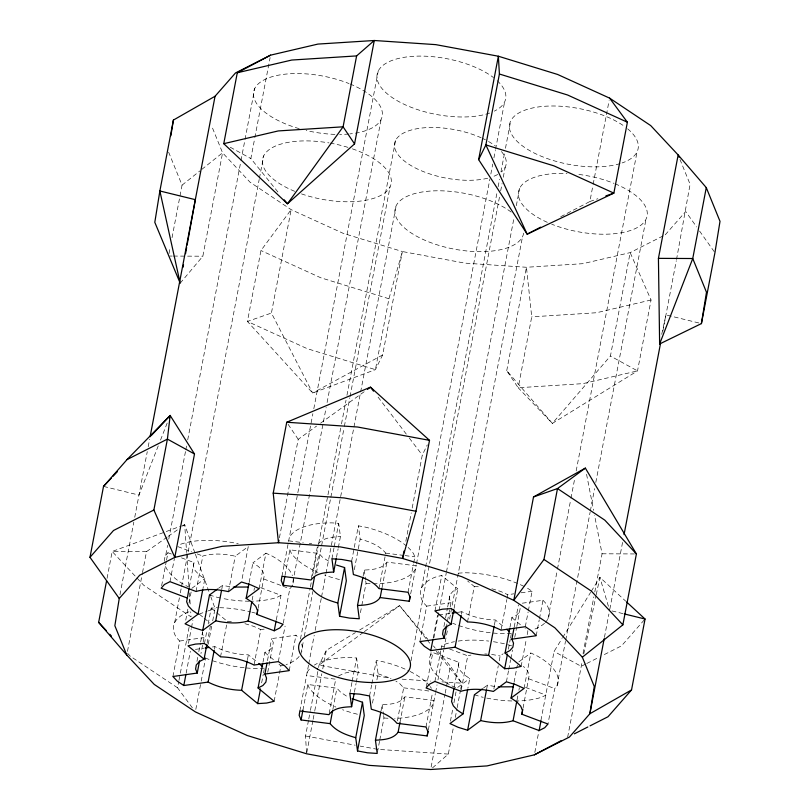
<?xml version="1.0" encoding="UTF-8"?>
<svg xmlns="http://www.w3.org/2000/svg" width="810" height="810" viewBox="0 0 810 810"><rect width="100%" height="100%" fill="white"/><g stroke="black" fill="none" stroke-linecap="round" stroke-linejoin="round"><path stroke-width="0.61" stroke-dasharray="4.05 3.04" d="M181.541 557.867L194.005 562.565L193.408 566.271L195.169 570.615L199.23 574.958L204.839 578.704L202.976 588.485M202.692 631.597L202.368 633.612L203.998 637.612L200.961 653.508M258.137 608.32L264.333 575.262L262.572 570.928L258.511 566.585L252.902 562.839L266.014 553.139M281.941 576.295L312.863 413.707M267.745 672.31L273.294 642.603L271.674 638.614L295.984 635.182L298.991 638.401M299.862 710.977L308.529 665.081M419.904 641.601L426.667 606.153L423.66 602.923A65.418 28.37 10.8 0 1 436.55 576.71L441.744 575.495L457.812 588.819L453.033 591.239L450.006 594.692L449.347 598.722L450.978 602.711L446.786 624.723M455.595 687.599L451.028 685.523A65.418 28.37 10.8 0 1 430.596 655.087L432.844 652.526L458.916 662.347L458.318 666.063L460.08 670.396L464.14 674.74L469.749 678.486L467.876 688.267M516.831 626.413L520.283 607.713M523.047 708.102L529.244 675.054L527.482 670.71L523.422 666.367M107.052 578.37L112.175 551.478L181.187 526.014M168.996 253.601L170.171 247.485M172.034 237.705L182.058 185.146L168.328 151.419M119.951 594.793L133.812 522.167M134.754 517.246L147.268 451.646M148.21 446.675L149.627 439.233M127.484 651.341L142.276 573.794M142.509 572.569L146.499 551.64L167.144 537.091M180.185 283.196L202.854 256.213L222.578 152.806L211.572 125.752M164.4 561.35A65.418 28.37 10.8 0 1 165.696 555.296L167.589 545.373M168.774 539.156L185.581 451.018M185.824 449.773L186.533 446.057M187.718 439.85L240.762 161.767M240.995 160.522L244.792 140.656M245.025 139.421L254.735 88.523M161.635 585.751L166.303 561.3M166.536 560.074L167.933 552.744L171.335 554.02M169.989 581.671L174.423 558.444M277.911 191.98L250.857 158.557L254.613 138.854M254.846 137.629L270.115 57.611M174.656 622.637L179.395 597.81M180.336 592.849L181.288 587.878M181.521 586.642L259.2 179.445M259.433 178.21L263.695 155.864M189.338 587.017L194.005 562.565M172.925 676.502L179.688 641.044L176.671 637.824A65.418 28.37 10.8 0 1 189.56 611.601M185.753 620.126L187.859 609.12M189.024 603.004L191.352 590.784M192.375 707.859L177.542 687.781L178.706 681.666M178.949 680.44L180.114 674.335M180.346 673.11L189.439 625.431M382.644 354.942L312.64 393.002L271.421 313.045L291.144 209.648L260.952 250.543L247.425 321.449L312.64 393.002L375.415 369.654L382.644 354.942L402.367 251.545L343.106 233.3L291.144 209.648L250.037 182.189L222.578 152.806L200.84 170.161M196.06 591.482L202.824 556.035C213.374 552.916 224.633 553.878 235.244 556.187L248.265 546.558L241.967 579.555M188.457 643.393L191.261 628.722M191.494 627.507L192.891 620.166M186.138 673.302L190.34 651.291M196.962 661.375L197.893 656.485M198.825 651.594L200.455 643.039M200.688 641.814L202.551 632.033M204.454 643.515L207.026 630.069M208.19 623.953L211.218 608.067L217.404 607.672M207.097 643.272L210.357 626.16M195.807 709.418L200.971 682.334M201.214 681.099L205.669 657.71M208.251 644.173L211.774 625.705M212.716 620.784L215.065 608.472L210.782 596.676M221.798 589.022L222.497 585.357L231.022 586.936M214.417 649.083L214.883 646.633C225.22 651.928 236.793 654.51 248.376 654.834L257.833 662.681M228.481 591.644L235.244 556.187M220.533 656.839L226.83 623.832M249.176 582.4L252.902 562.839M252.123 600.18L253.054 595.289M253.986 590.399L254.451 587.949M259.159 588.657L265.923 553.21L271.623 555.802A65.418 28.37 10.8 0 1 292.39 575.596M247.445 659.725L248.376 654.834M254.026 665.04L260.79 629.593L265.65 628.904M279.409 537.81L298.201 439.334L316.528 426.111M262.977 662.296L264.84 652.516L269.619 650.086L272.646 646.633M313.814 408.746L378.229 71.067M261.65 682.83L263.28 674.274M263.513 673.049L264.212 669.384M267.472 660.616L271.674 638.614M276.332 619.782L280.989 595.33L260.587 587.645M284.998 575.485L289.899 549.818L318.978 553.503L322.724 557.513L331.007 562.575M283.277 623.032L289.808 588.799L292.056 586.248L326.157 407.481M327.098 402.509L381.095 119.465M278.336 661.608L285.09 626.15M274.144 701.288L280.908 665.84L279.025 664.271M289.221 670.629L295.984 635.182M311.253 578.755L317.317 546.973M300.48 638.969L310.2 587.999M310.433 586.754L311.384 581.783M312.569 575.566L318.502 544.492M318.735 543.247L327.746 496.003M327.979 494.758L341.263 425.149M341.506 423.903L346.012 400.282M346.953 395.31L395.574 140.464M315.019 574.29L318.978 553.503M301.016 653.589L303.385 641.166M304.327 636.204L312.852 591.513M316.406 572.893L321.378 546.821M321.621 545.576L330.612 498.403M330.855 497.168L344.118 427.639M344.351 426.404L349.798 397.852M350.031 396.606L390.055 186.806M308.762 663.846L314.209 635.293M315.161 630.322L321.317 598.043M321.55 596.808L325.812 574.462M326.055 573.217L360.389 393.214M360.632 391.969L396.151 205.75M302.92 710.167L307.82 684.501L336.909 688.186L340.645 692.196L346.731 696.256M331.928 558.789L334.024 547.783M334.257 546.558L338.681 523.331L331.938 522.875A65.418 28.37 10.8 0 0 289.18 537.85M336.484 557.371L338.114 548.815M338.347 547.59L340.453 536.585L338.681 523.331M306.494 752.581L305.532 735.986L308.559 720.1M308.792 718.875L310.19 711.544M310.433 710.319L318.36 668.756M318.593 667.531L319.059 665.091L326.288 650.369L355.387 632.62M663.046 235.933L630.16 252.619L582.815 263.685L526.46 267.27L464.91 263.128L402.367 251.545L388.942 298.748L375.415 369.654L307.213 348.664L247.425 321.449L271.421 313.045M306.798 752.541L312.903 720.535M313.136 719.3L314.543 711.919M314.786 710.684L321.823 673.758M322.765 668.837L326.288 650.369M351.631 561.279L358.384 525.832L365.249 527.097A65.418 28.37 10.8 0 1 406.154 545.717M354.324 569.653L360.156 539.085L358.384 525.832M329.184 713.438L335.715 679.205L306.625 675.52M332.94 708.973L336.909 688.186M363.113 576.163L364.277 570.058C372.195 569.663 381.885 569.157 386.937 562.12L416.026 565.805L415.54 568.792A65.418 28.37 10.8 0 1 374.109 583.767M360.44 612.654L361.604 606.538M361.837 605.313L366.039 583.311L365.715 580.902M349.849 693.471L351.945 682.465M352.178 681.24L356.613 658.014L349.859 657.558A65.418 28.37 10.8 0 0 314.361 665.081M354.416 692.054L356.046 683.498M356.279 682.273L358.374 671.267L356.613 658.014M378.979 588.587L385.742 553.139C379.424 545.322 369.532 541.738 360.156 539.085M382.036 587.787L386.937 562.12M369.552 695.962L371.648 684.966M371.881 683.741L376.316 660.514L383.181 661.78A65.418 28.37 10.8 0 1 409.03 670.953M372.478 703.11L375.982 684.774M376.913 679.884L378.078 673.768L376.316 660.514M405.85 541.222L411.247 512.912M412.189 507.992L422.283 455.058L427.295 444.872M381.034 710.846L382.199 704.74C390.126 704.346 399.806 703.839 404.868 696.803L433.947 700.488L433.471 703.475A65.418 28.37 10.8 0 1 394.652 718.399M377.44 752.227L379.536 741.221M379.768 739.996L383.96 717.994L383.646 715.584M408.068 592.282L413.434 564.165M413.667 562.94L414.831 556.824L413.525 553.615A65.418 28.37 10.8 0 0 408.118 547.438M410.66 593.922L416.249 565.066M416.492 563.831L489.898 178.98M490.85 174.018L492.743 164.086M493.928 157.879L495.345 150.427M495.588 149.192L504.589 102.019M421.635 587.746L497.178 191.727M498.13 186.756L499.547 179.314M500.975 171.862L504.519 153.242M505.47 148.27L510.685 120.963M397.376 720.829L403.674 687.822L399.927 683.822L395.867 681.109M411.024 660.828L499.709 195.898M500.661 190.927L502.089 183.465M503.273 177.248L505.167 167.305M399.968 722.469L404.868 696.803M434.98 610.942L441.744 575.495M433.127 638.401L437.552 615.175M430.596 655.087L431.072 652.597M433.917 637.703L438.888 611.631M439.121 610.396L446.229 573.146M446.472 571.911L513.955 218.103M516.324 205.689L519.645 188.305M426.313 686.758L432.844 652.526M443.941 626.474L445.338 619.134M445.571 617.919L447.434 608.138M447.677 606.913L450.006 594.692M425.989 726.965L432.52 692.732M434.899 681.453L440.731 650.886M440.964 649.671L441.663 645.995L445.51 644.051A65.418 28.37 10.8 0 1 454.481 641.692M428.358 729.83L435.365 693.542M435.598 692.307L437.025 684.855M437.967 679.894L443.647 650.096M443.89 648.851L447.91 627.75M449.57 619.063L522.511 236.702M454.076 608.371L457.812 588.819M431.123 767.04L444.974 694.413M445.206 693.178L450.38 666.103L435.861 648.83M506.736 370.666L526.46 267.27L531.724 316.852L518.197 387.757L552.359 423.387L637.521 370.899L651.048 299.994L630.16 252.619L610.426 356.015L552.359 423.387L506.736 370.666L518.197 387.757L583.048 383.626L637.521 370.899L610.426 356.015M461.396 614.183L461.862 611.742C472.21 617.028 483.783 619.61 495.356 619.944L504.812 627.78M454.248 686.799L458.916 662.347M467.512 621.938L474.275 586.491L467.653 581.003M450.431 721.133L452.77 708.902M453.934 702.796L456.03 691.791M432.51 767.88L448.315 754.09L453.448 727.198M455.311 717.417L456.941 708.861M457.174 707.636L460.444 690.515M460.677 689.3L461.842 683.184L450.38 666.103M461.204 690.049L467.734 655.817L470.954 655.067M494.424 624.834L495.356 619.944M486.709 688.804L487.407 685.138L495.933 686.718M501.005 630.139L506.837 599.582M507.07 598.357L507.769 594.692L513.844 593.831M493.857 688.976L498.292 665.749M499.223 660.859L500.155 655.978L503.162 653.751M560.763 216.685L589.872 201.528L592.92 185.52M593.153 184.295L609.12 100.582M509.956 627.396L511.829 617.615L516.608 615.185L519.635 611.742M508.397 649.154L510.259 639.374M510.492 638.158L511.201 634.483M514.228 626.94L518.42 604.938M514.735 637.409L516.598 627.628M506.412 681.787L508.508 670.791M508.741 669.566L510.604 659.785M510.837 658.56L512.467 650.005M514.087 682.182L517.347 665.071M525.315 626.707L528.11 612.036M528.343 610.811L532.079 591.26L527.563 588.242A65.418 28.37 10.8 0 0 525.599 587.199M521.134 666.387L526.267 639.495M527.199 634.605L527.897 630.939L525.062 628.59M517.033 699.962L517.965 695.071M518.896 690.181L519.362 687.741M524.07 688.439L530.833 652.992L536.534 655.584A65.418 28.37 10.8 0 1 556.956 686.029L554.718 688.581L547.955 724.039M536.2 635.728L539.237 619.842M539.47 618.617L542.963 600.281L521.083 603.369M547.995 618.688L557.229 570.27M557.472 569.025L570.736 499.507M570.969 498.272L574.756 478.406M576.173 470.954L637.045 151.905M534.823 752.389L538.812 731.46M540.928 720.384L554.07 651.442L562.039 638.563M556.956 686.029L565.481 641.338M565.724 640.092L590.115 512.224M590.348 510.988L594.611 488.643M595.796 482.436L646.005 219.247M583.048 653.498L593.851 596.879M594.793 591.948L602.073 553.787L594.56 515.292M567.638 737.232L582.208 661.385M604.432 637.419L608.897 614.031M609.839 609.1L622.627 542.072M662.874 331.047L676.289 260.749M676.522 259.514L690.09 184.275L679.985 159.469M583.767 653.964L595.998 595.887M596.251 594.651L599.896 577.348L625.705 601.162M661.729 334.287L665.952 314.908L698.969 322.998M158.233 445.915L138.976 495.092L103.518 486.405M160.532 440.063L167.862 421.332M562.707 637.49L590.601 592.383M591.26 591.31L599.896 577.348L609.596 610.335M165.696 555.296L167.933 552.744M318.482 543.733C323.625 537.334 332.88 537.03 340.453 536.585M665.243 234.819L685.685 211.511L696.651 226.952M644.244 619.944L621.533 645.843L602.468 655.513M182.058 185.146L199.847 170.951M191.818 588.333L204.839 578.704M218.487 588.323L222.497 585.357M457.731 687.376L469.749 678.486M483.398 688.105L487.407 685.138M518.815 661.881L530.833 652.992M363.336 632.397L319.059 665.091L391.017 678.415M364.348 631.658L399.563 605.657L427.791 639.232M320.598 423.164L364.378 391.584M168.176 536.362L178.504 529.082M182.635 526.176L184.7 524.718L194.957 553.038M359.691 629.988L399.563 605.657L426.364 639.019M280.989 595.33L277.142 597.284A65.418 28.37 10.8 0 1 253.236 601.172M338.499 676.026L343.693 673.394L350.69 671.763L358.374 671.267M585.65 664.048L581.165 666.326L554.07 651.442M586.774 663.481L597.982 657.791M182.361 525.589L184.7 524.718L186.614 552.491M589.872 201.528L597.861 198.723M199.068 614.081L207.066 611.277M208.21 610.872L215.065 608.472M651.048 299.994L596.575 312.731L531.724 316.852M280.908 665.84L284.026 665.111M179.688 641.044L203.998 637.612M426.667 606.153L450.978 602.711M521.144 592.798L532.079 591.26M195.433 649.387L203.948 648.182M212.453 646.977L214.883 646.633M438.777 615.003L452.142 613.109M458.217 612.259L461.862 611.742M458.207 573.166L464.393 572.771A65.418 28.37 10.8 0 1 524.586 586.673M511.434 633.268L505.248 633.653A65.418 28.37 10.8 0 1 452.598 623.194M264.445 668.159L258.258 668.554A65.418 28.37 10.8 0 1 245.319 667.855M169.756 256.051L172.216 256.061M173.441 256.071L202.854 256.213M146.499 551.64L112.175 551.478L136.09 577.064M602.073 553.787L636.397 553.949M474.275 586.491L480.269 586.896M366.039 583.311L372.792 583.767M227.296 621.381L232.085 621.705M484.795 653.933L487.073 654.085M402.205 679.175L430.778 681.099M441.956 681.848L461.842 683.184L435.831 650.805M383.96 717.994L389.59 718.369M448.315 754.09L377.49 749.321L360.126 746.101M288.704 540.837L303.244 542.68M309.298 543.449L311.728 543.753M385.742 553.139L403.927 555.447M405.132 555.599L414.831 556.824M403.674 687.822L431.548 691.355M491.63 654.399L500.155 655.978M305.532 735.986L355.155 745.18M612.046 610.942L624.267 613.929M388.942 298.748L320.74 277.759L260.952 250.543M491.923 588.769L500.691 591.462L507.769 594.692M507.748 644.669L513.165 646.339M209.486 594.986L215.986 596.99A65.418 28.37 10.8 0 0 220.725 598.074M244.934 623.67L253.702 626.363L260.79 629.593M474.387 694.778L480.897 696.772A65.418 28.37 10.8 0 0 483.246 697.329M378.078 673.768L390.552 678.253M177.886 546.639L191.484 551.762M197.154 553.898L202.824 556.035M263.736 578.978L281.87 585.812M283.004 586.237L289.808 588.799M441.663 645.995L443.931 646.856M449.591 648.992L467.734 655.817M528.646 678.76L554.718 688.581M525.498 687.427L545.899 695.112L542.052 697.066A65.418 28.37 10.8 0 1 515.524 700.994M189.54 587.301L186.118 585.741A65.418 28.37 10.8 0 1 164.977 564.823M230.273 147.248L250.857 158.557M177.542 687.781L130.248 656.191L127.686 653.447M511.829 617.615L521.275 625.452M211.218 608.067L215.946 611.985M216.898 612.765L226.344 620.602M264.84 652.516L274.296 660.352M199.483 614.304L203.259 617.443M204.211 618.222L209.881 622.93M542.963 600.281L545.981 603.501A65.418 28.37 10.8 0 1 545.373 622.424M136.941 577.976L143.765 585.286L191.069 616.876L190.725 611.823M433.441 645.955L435.051 647.868M427.153 640.001L430.312 643.93M378.108 397.153L406.286 434.089M409.333 438.089L422.283 455.058M699.577 231.073L714.936 252.69M288.087 424.258L298.201 439.334M289.899 549.818L291.205 553.038A65.418 28.37 10.8 0 0 317.915 572.356M307.82 684.501L309.126 687.72A65.418 28.37 10.8 0 0 335.846 707.039M195.392 554.212L210.357 595.502M586.572 474.316L593.598 510.33M364.277 570.058L365.563 579.697M382.199 704.74L383.484 714.379M186.705 553.756L189.064 587.837M189.408 592.89L190.289 605.515M615.043 183.799A65.418 28.37 10.8 0 1 638.999 226.547A65.418 28.37 10.8 0 1 551.742 224.208M547.287 222.325A65.418 28.37 10.8 0 1 519.25 189.186A65.418 28.37 10.8 0 1 567.01 173.441M578.917 174.444A65.418 28.37 10.8 0 1 613.909 183.344M627.649 128.841A65.418 28.37 10.8 0 1 622.131 162.942M620.055 163.62A65.418 28.37 10.8 0 1 526.723 148.817A65.418 28.37 10.8 0 1 532.17 108.064A65.418 28.37 10.8 0 1 624.986 126.755M339.471 579.545A65.418 28.37 10.8 0 1 324.638 575.039M299.173 656.424A65.418 28.37 10.8 0 1 286.102 664.625M244.124 667.723A65.418 28.37 10.8 0 1 211.197 660.231M209.031 659.431A65.418 28.37 10.8 0 1 205.619 658.095M219.692 607.702A65.418 28.37 10.8 0 1 250.725 611.894M251.89 612.188A65.418 28.37 10.8 0 1 255.393 613.119M301.725 644.061A65.418 28.37 10.8 0 1 301.897 651.25M357.402 714.228A65.418 28.37 10.8 0 1 342.559 709.722M307.111 672.533A65.418 28.37 10.8 0 1 310.615 667.926M410.062 671.47A65.418 28.37 10.8 0 1 429.442 685.645M430.161 686.536A65.418 28.37 10.8 0 1 431.446 688.297M544.492 623.295A65.418 28.37 10.8 0 1 533.091 629.724M511.92 700.964A65.418 28.37 10.8 0 1 484.441 697.602M458.217 641.074A65.418 28.37 10.8 0 1 488.683 641.074M493.472 641.722A65.418 28.37 10.8 0 1 505.491 644.051M523.655 233.138A65.418 28.37 10.8 0 1 436.62 244.671A65.418 28.37 10.8 0 1 407.987 195.919A65.418 28.37 10.8 0 1 511.373 212.24M501.43 151.551A56.74 24.604 10.8 0 1 501.441 171.912M497.725 174.454A56.74 24.604 10.8 0 1 492.237 176.874M487.65 178.23A56.74 24.604 10.8 0 1 412.057 166.182A56.74 24.604 10.8 0 1 406.478 131.665A56.74 24.604 10.8 0 1 481.11 137.761M482.223 138.267A56.74 24.604 10.8 0 1 485.423 139.826M488.521 141.497A56.74 24.604 10.8 0 1 495.356 145.972M352.411 148.838A65.418 28.37 10.8 0 1 386.087 191.838A65.418 28.37 10.8 0 1 301.34 193.833M294.658 191.312A65.418 28.37 10.8 0 1 264.87 153.9A65.418 28.37 10.8 0 1 328.981 142.894M330.197 143.097A65.418 28.37 10.8 0 1 347.905 147.359M350.133 84.017A65.418 28.37 10.8 0 1 382.391 113.967A65.418 28.37 10.8 0 1 349.9 133.903M348.664 134.025A65.418 28.37 10.8 0 1 339.663 134.44M334.894 134.369A65.418 28.37 10.8 0 1 306.2 130.491M299.194 128.658A65.418 28.37 10.8 0 1 258.491 83.673A65.418 28.37 10.8 0 1 348.999 83.562M497.158 80.666A65.418 28.37 10.8 0 1 494.313 111.132M489.675 113.056A65.418 28.37 10.8 0 1 395.32 99.579A65.418 28.37 10.8 0 1 399.715 58.168A65.418 28.37 10.8 0 1 493.452 77.557M249.298 601.212A65.418 28.37 10.8 0 1 221.93 598.317M180.6 544.259A65.418 28.37 10.8 0 1 238.211 543.733M293.23 578.927A65.418 28.37 10.8 0 1 292.056 586.248"/><path stroke-width="1.21" d="M126.775 655.037L114.848 625.725L119.252 598.489L139.695 575.181L174.778 557.381L194.501 453.985L170.161 415.479L167.407 439.101L153.88 510.006L174.778 557.381L222.112 546.315L278.478 542.73L340.028 546.871L402.56 558.454L461.832 576.7L513.783 600.352L554.89 627.811L582.349 657.193L594.277 686.505L589.872 713.742L569.43 737.049L534.347 754.849L487.012 765.916L430.647 769.5L369.107 765.359L306.565 753.776L247.293 735.531L195.342 711.879L154.234 684.42L126.775 655.037L98.648 622.384L106.586 580.81M170.869 135.746L173.401 120.072L215.055 96.258L235.497 72.951L270.58 55.151L317.915 44.084L374.281 40.5L435.831 44.641L498.363 56.224L557.634 74.469L609.596 98.121L650.703 125.58L678.152 154.963L706.279 187.616L720.009 221.343L714.936 252.69L701.409 323.595L659.624 343.966L658.429 258.36L678.152 154.963L679.074 157.211M189.105 588.232L186.644 601.729L188.406 606.062L192.466 610.406L198.075 614.152L185.055 623.791L193.306 627.547L202.723 630.443L215.733 620.804L221.565 590.247M215.733 620.804C226.344 623.113 237.603 624.075 248.154 620.956L274.225 630.777L279.804 627.952L283.044 624.257L256.973 614.436L257.57 610.72L255.808 606.386L251.748 602.033L246.139 598.296L248.943 583.625M357.514 605.505C365.432 605.111 375.121 604.614 380.173 597.567L409.263 601.253L409.961 596.929L408.068 592.282L378.979 588.587C372.661 580.78 362.769 577.186 353.393 574.543L351.631 561.279L341.699 559.447L331.928 558.789L333.69 572.042C325.762 572.437 316.082 572.933 311.02 579.98L281.941 576.295L281.242 580.618L283.135 585.265L312.214 588.961C318.543 596.767 328.435 600.362 337.81 603.004L339.572 616.268L349.505 618.101L359.275 618.759L357.514 605.505L362.88 577.388M375.435 740.188C383.363 739.793 393.042 739.297 398.105 732.25L427.184 735.936L427.893 731.612L425.989 726.965L396.91 723.269C390.582 715.463 380.7 711.869 371.314 709.226L369.552 695.962L359.62 694.129L349.849 693.471L351.611 706.725C343.693 707.12 334.003 707.616 328.951 714.663L299.862 710.977L299.163 715.301L301.057 719.948L330.146 723.644C336.464 731.45 346.356 735.045 355.732 737.687L357.504 750.951L367.426 752.784L377.207 753.442L375.435 740.188L380.801 712.071M454.015 688.024L451.555 701.511L453.317 705.844L457.377 710.198L462.986 713.934L449.965 723.573L458.217 727.329L467.623 730.225L480.644 720.586L486.476 690.029M480.644 720.586C491.255 722.905 502.514 723.856 513.064 720.748L539.136 730.559L544.705 727.734L547.955 724.039L521.883 714.217L522.48 710.502L520.719 706.168L516.659 701.824L511.049 698.078L513.854 683.407M701.409 323.595L706.482 292.248L692.753 258.522L706.279 187.616M183.08 267.229L183.526 264.769M185.53 253.712L186.644 247.577M187.09 245.116L195.331 199.665L159.874 190.978L173.401 120.072M119.252 598.489L89.991 557.31L103.518 486.405L127.038 459.584L170.161 415.479L169.239 417.818M150.103 436.752L215.055 96.258M237.29 72.768L291.762 60.041L356.613 55.91L374.281 40.5L354.557 143.897L287.449 203.786L223.762 143.674L237.29 72.768L270.58 55.151M262.744 663.512L258.076 687.963L274.144 701.288L266.632 703.05L257.681 703.617L241.613 690.292C230.03 689.958 218.457 687.376 208.119 682.091L183.809 685.523L185.905 674.517M198.075 614.152L202.733 589.7M202.723 630.443L209.486 594.986L217.495 589.062M183.809 685.523L177.279 681.159L172.925 676.502L197.235 673.059L199.564 660.838M197.235 673.059L195.605 669.07L196.253 665.04L199.28 661.588L204.069 659.168L206.864 644.497M208.119 682.091L214.184 650.308M248.154 620.956L251.89 601.395M278.944 540.27L278.478 542.73L273.213 493.148L286.73 422.243L370.484 387.17L429.523 440.346L415.996 511.252L402.56 558.454L403.967 551.073M356.613 55.91L343.096 126.816L287.449 203.786L284.269 199.847M241.613 690.292L247.212 660.95M256.973 614.436L257.904 609.545M257.681 703.617L260.486 688.946M258.076 687.963L262.865 685.533L265.882 682.091L266.541 678.061L264.91 674.062L267.006 663.066M274.225 630.777L276.099 620.997M283.135 585.265L284.766 576.71M312.214 588.961L314.553 576.73M301.057 719.948L302.92 710.167M333.69 572.042L336.251 558.596M337.81 603.004L344.574 567.557L336.494 565.066M339.572 616.268L346.336 580.81L344.574 567.557M330.146 723.644L332.707 710.188M351.611 706.725L354.183 693.279M380.173 597.567L381.804 589.012M355.732 737.687L362.495 702.24L352.218 698.757M357.504 750.951L364.267 715.493L362.495 702.24M478.639 159.631L498.363 56.224L499.405 74.014L485.878 144.909L478.639 159.631L527.168 234.171L613.858 193.124L627.385 122.219L609.596 98.121M409.263 601.253L410.194 596.362M398.105 732.25L399.968 722.469M509.723 628.621L505.065 653.062L521.134 666.387L513.621 668.149L504.67 668.716L488.592 655.391C477.019 655.067 465.446 652.485 455.099 647.19L430.798 650.622L432.894 639.627M430.798 650.622L424.268 646.269L419.904 641.601L444.214 638.169L446.553 625.938M427.184 735.936L428.125 731.045M444.214 638.169L442.594 634.169L443.242 630.139L446.269 626.697L451.048 624.267L453.843 609.596M455.099 647.19L461.163 615.408M462.986 713.934L467.643 689.492M467.623 730.225L474.387 694.778L482.395 688.844M488.592 655.391L494.191 626.049M585.357 468.109L533.517 496.955L513.783 600.352L543.976 559.457L557.503 488.551L585.357 468.109L636.397 553.949L622.87 624.854L582.349 657.193M504.67 668.716L507.465 654.045M505.065 653.062L509.844 650.643L512.872 647.19L513.52 643.16L511.89 639.171L513.996 628.165M513.064 720.748L516.8 701.187M521.883 714.217L522.814 709.327M539.136 730.559L540.999 720.789M604.199 638.655L589.872 713.742L631.537 689.928L645.054 619.022L626.626 602.012M624.044 534.62L660.514 343.46M659.624 343.966L692.753 258.522L658.429 258.36M89.991 557.31L113.511 530.489L153.88 510.006M631.537 689.928L608.006 716.749L590.065 725.851M103.518 486.405L111.304 478.113M113.035 476.27L117.369 471.673M151.116 435.74L170.161 415.479M246.139 598.296L259.159 588.657L250.908 584.901L241.501 582.005L228.481 591.644C217.87 589.326 206.611 588.374 196.06 591.482L169.989 581.671L164.42 584.496L161.17 588.192L187.242 598.013M511.049 698.078L524.07 688.439L515.818 684.683L506.412 681.787L493.391 691.426C482.78 689.118 471.521 688.156 460.971 691.274L434.899 681.453L429.33 684.278L426.08 687.973L452.152 697.795M367.436 389.377L370.484 387.17L373.531 391.169M534.347 754.849L560.986 740.755M540.604 227.175L527.168 234.171L485.878 144.909L554.07 165.908L613.858 193.124L605.86 195.919M127.038 459.584L167.407 439.101L194.501 453.985M574.371 733.819L587.827 726.985M533.517 496.955L557.503 488.551L604.807 520.141L636.397 553.949M223.762 143.674L278.235 130.936L343.096 126.816L354.557 143.897M205.163 648.01L208.808 647.494M452.142 613.109L457.002 612.431M264.91 674.062L289.221 670.629L284.857 665.962L278.336 661.608L254.026 665.04C243.678 659.745 232.106 657.163 220.533 656.839L204.454 643.515L195.514 644.082L187.991 645.843L204.069 659.168M511.89 639.171L536.2 635.728L531.846 631.071L525.315 626.707L501.005 630.139C490.668 624.854 479.095 622.272 467.512 621.938L451.443 608.614L442.493 609.181L434.98 610.942L451.048 624.267M248.468 587.017L233.3 587.088M513.378 686.799L498.211 686.87M286.73 422.243L357.554 427.012L429.523 440.346M273.213 493.148L344.027 497.917L415.996 511.252M624.267 613.929L645.054 619.022M499.405 74.014L567.597 95.003L627.385 122.219M543.976 559.457L591.28 591.047L622.87 624.854M506.706 629.35L509.541 631.699M258.775 663.461L262.551 666.6M98.648 622.384L106.333 630.605M109.755 634.26L111.456 636.083M159.874 190.978L154.801 222.325L180.185 283.196L159.874 190.978M317.479 669.101A56.74 24.604 10.8 0 0 409.364 669.536A56.74 24.604 10.8 0 0 336.849 629.714A56.74 24.604 10.8 0 0 317.479 669.101"/></g></svg>
